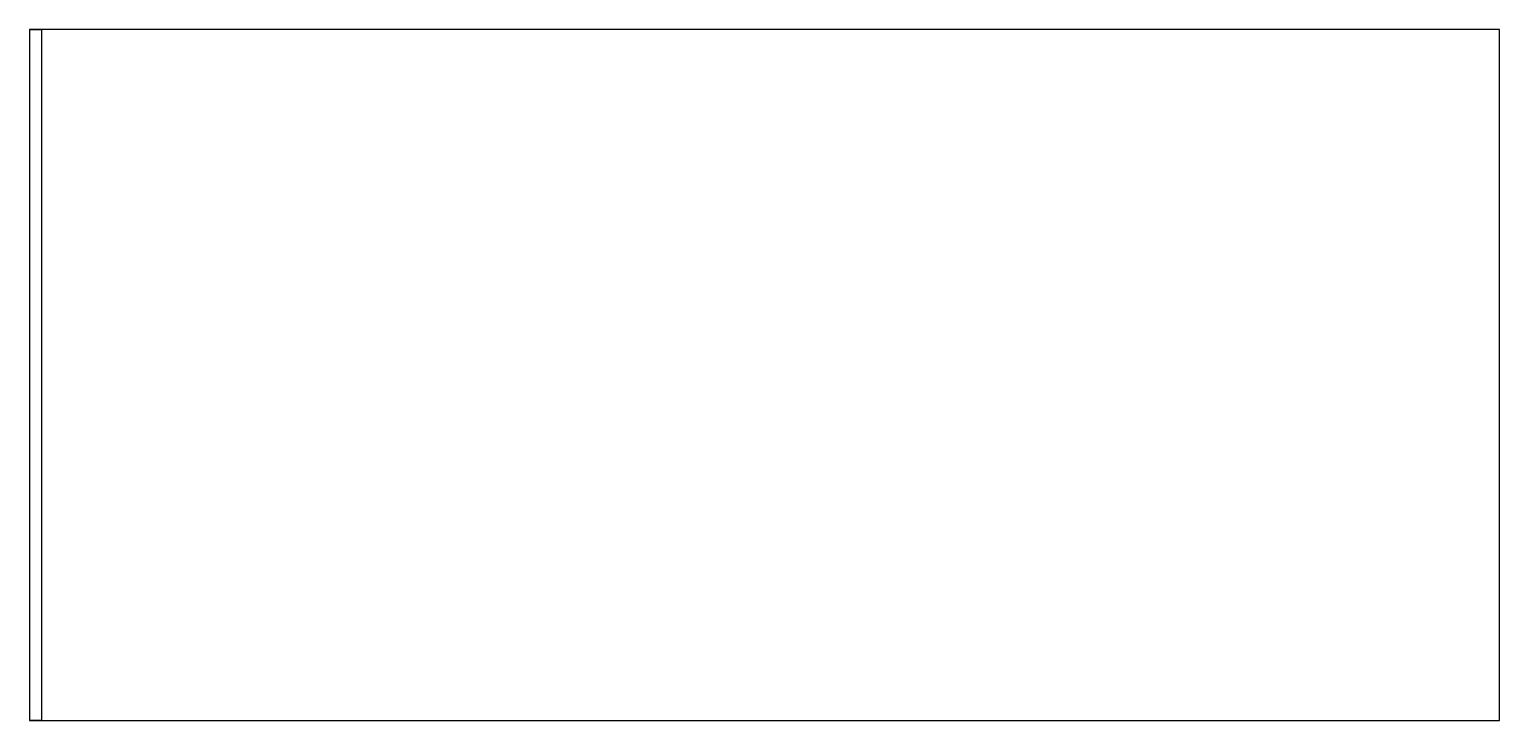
# Model space of a CAD drawing. Header units: metres. Extents: x 38.4 to 102.2, y 220 to 250.
import ezdxf

# ---------------------------------------------------------------- set-up
doc = ezdxf.new("R2010")
doc.units = ezdxf.units.M

msp = doc.modelspace()

# ---------------------------------------------------------------- linework, layer by layer
at = {"layer": 'InnerContour', "color": 2, "linetype": 'Continuous'}
msp.add_lwpolyline([(38.356, 250), (38.874, 250), (38.874, 220), (38.356, 220)], dxfattribs=at)
at = {"layer": 'OuterContour', "color": 3, "linetype": 'Continuous'}
msp.add_lwpolyline([(38.356, 250), (38.356, 220), (102.196, 220), (102.196, 250)], close=True, dxfattribs=at)

doc.saveas('drawing.dxf')
